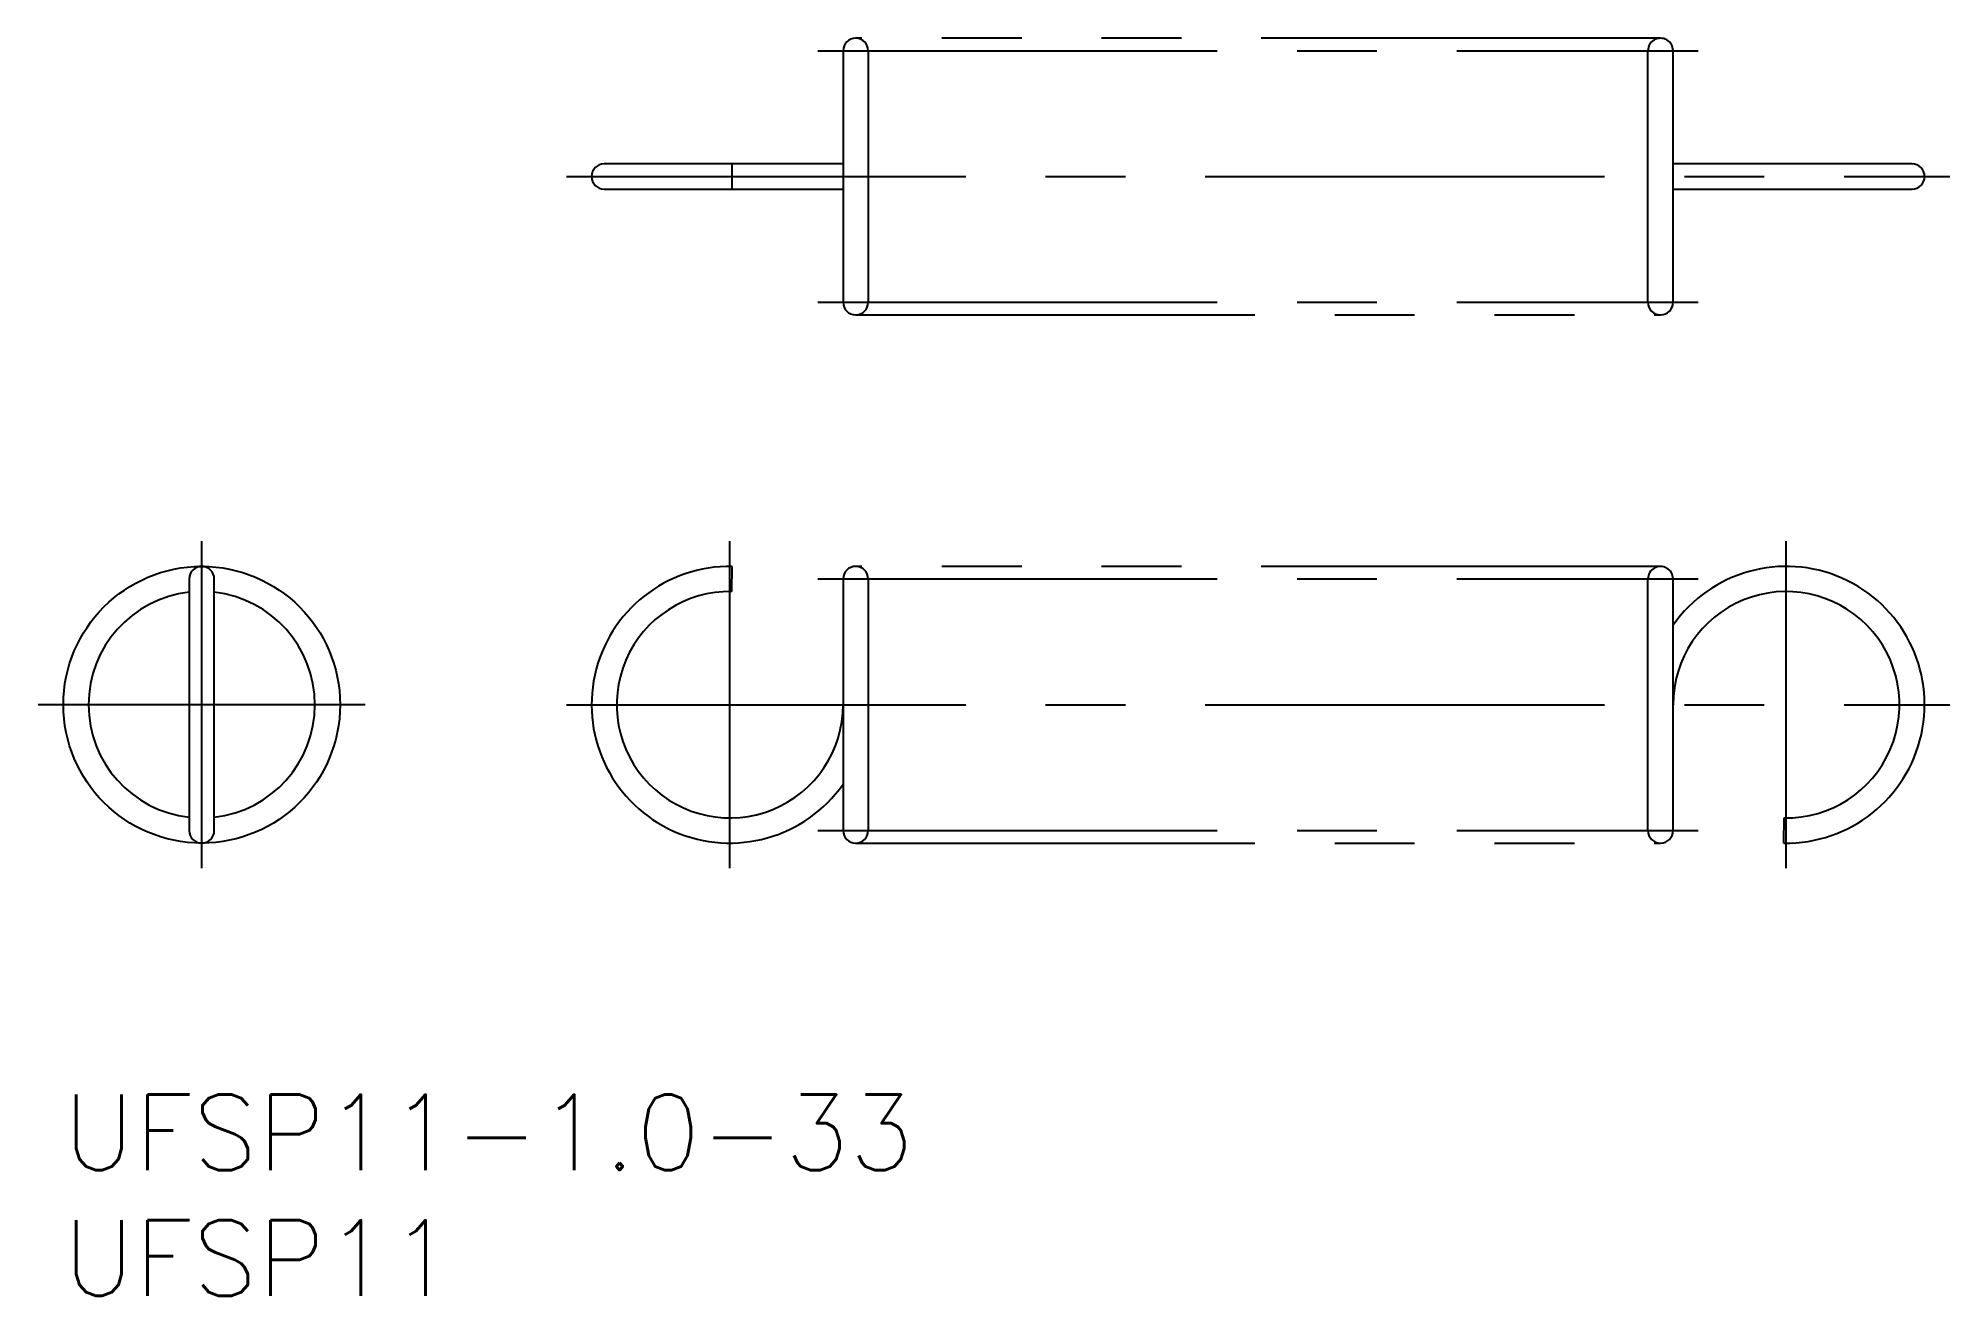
# Model space of a CAD drawing. Extents: x -1 to 75, y -8 to 42.
import ezdxf

# ---------------------------------------------------------------- set-up
doc = ezdxf.new("R2010")
doc.units = 0
doc.header["$LTSCALE"] = 0.5
doc.linetypes.add('CENTER', pattern=[50.8, 31.75, -6.35, 6.35, -6.35])
doc.linetypes.add('PHANTOM', pattern=[63.5, 31.75, -6.35, 6.35, -6.35, 6.35, -6.35])
for name, color, linetype in [('MSM_CENTER', 1, 'CENTER'), ('MSM_CONTINUOUS', 7, 'CONTINUOUS'), ('MSM_IMAGINARY', 6, 'PHANTOM'), ('MSM_PART_NUMBER', 7, 'CONTINUOUS')]:
    doc.layers.add(name, color=color, linetype=linetype)
doc.styles.get("Standard").update_dxf_attribs({"font": 'txt.shx', "height": 3, "bigfont": 'bigfont.shx'})

# ---------------------------------------------------------------- blocks, each defined once
blk = doc.blocks.new('*U15')
at = {"layer": 'MSM_PART_NUMBER'}
blk.add_text('UFSP11-1.0-33', height=3, dxfattribs=at).set_placement((0, -3))
blk = doc.blocks.new('*U16')
at = {"layer": 'MSM_PART_NUMBER'}
blk.add_text('UFSP11', height=3, dxfattribs=at).set_placement((0, -8))

msp = doc.modelspace()

# ---------------------------------------------------------------- linework, layer by layer
at = {"layer": 'MSM_CENTER'}
for p, q in [((30, 41.5), (65, 41.5)), ((20, 36.5), (75, 36.5)), ((30, 31.5), (65, 31.5)), ((5.5, 9), (5.5, 22)), ((26.5, 9), (26.5, 22)), ((68.5, 9), (68.5, 22)), ((30, 20.5), (65, 20.5)), ((12, 15.5), (-1, 15.5)), ((20, 15.5), (75, 15.5)), ((30, 10.5), (65, 10.5))]:
    msp.add_line(p, q, dxfattribs=at)
at = {"layer": 'MSM_CONTINUOUS'}
for p, q in [((31, 41.5), (31, 31.5)), ((32, 41.5), (32, 31.5)), ((63, 31.5), (63, 41.5)), ((64, 31.5), (64, 41.5)), ((31, 37), (21.5, 37)), ((73.5, 37), (64, 37)), ((21.5, 36), (31, 36)), ((64, 36), (73.5, 36)), ((26.579, 19.999), (26.596, 20.999)), ((5, 20.5), (5, 10.5)), ((6, 10.5), (6, 20.5)), ((31, 20.5), (31, 10.5)), ((32, 20.5), (32, 10.5)), ((63, 10.5), (63, 20.5)), ((64, 10.5), (64, 20.5)), ((68.404, 10.001), (68.421, 11.001))]:
    msp.add_line(p, q, dxfattribs=at)
msp.add_circle((5.5, 15.5), 5.5, dxfattribs=at)
for centre, radius, start, end in [((31.5, 41.5), 0.5, 360, 180), ((63.5, 41.5), 0.5, 0, 180.00002), ((21.5, 36.5), 0.5, 90, 270), ((12.248, 36.5), 14.348, 358.00161, 1.99576), ((73.5, 36.5), 0.5, 270, 90), ((31.5, 31.5), 0.5, 180, 359.99998), ((63.5, 31.5), 0.5, 180, 359.99998), ((5.5, 20.5), 0.5, 0, 180), ((26.5, 15.5), 5.5, 89, 324.9032), ((31.5, 20.5), 0.5, 360, 180), ((63.5, 20.5), 0.5, 0, 180.00002), ((68.5, 15.5), 5.5, 269, 144.9032), ((5.5, 15.5), 4.5, 96.37937, 263.62063), ((5.5, 15.5), 4.5, 276.37937, 83.62063), ((26.5, 15.5), 4.5, 89, 0), ((68.5, 15.5), 4.5, 269, 180), ((5.5, 10.5), 0.5, 180, 0), ((31.5, 10.5), 0.5, 180, 359.99998), ((63.5, 10.5), 0.5, 180, 359.99998)]:
    msp.add_arc(centre, radius, start, end, dxfattribs=at)
at = {"layer": 'MSM_IMAGINARY'}
for p, q in [((63.5, 42), (31.5, 42)), ((31.5, 31), (63.5, 31)), ((63.5, 21), (31.5, 21)), ((31.5, 10), (63.5, 10))]:
    msp.add_line(p, q, dxfattribs=at)

# ---------------------------------------------------------------- block references
at = {"layer": 'MSM_CONTINUOUS'}
for name in ['*U15', '*U16']:
    msp.add_blockref(name, (0, 0), dxfattribs=at)

doc.saveas('drawing.dxf')
